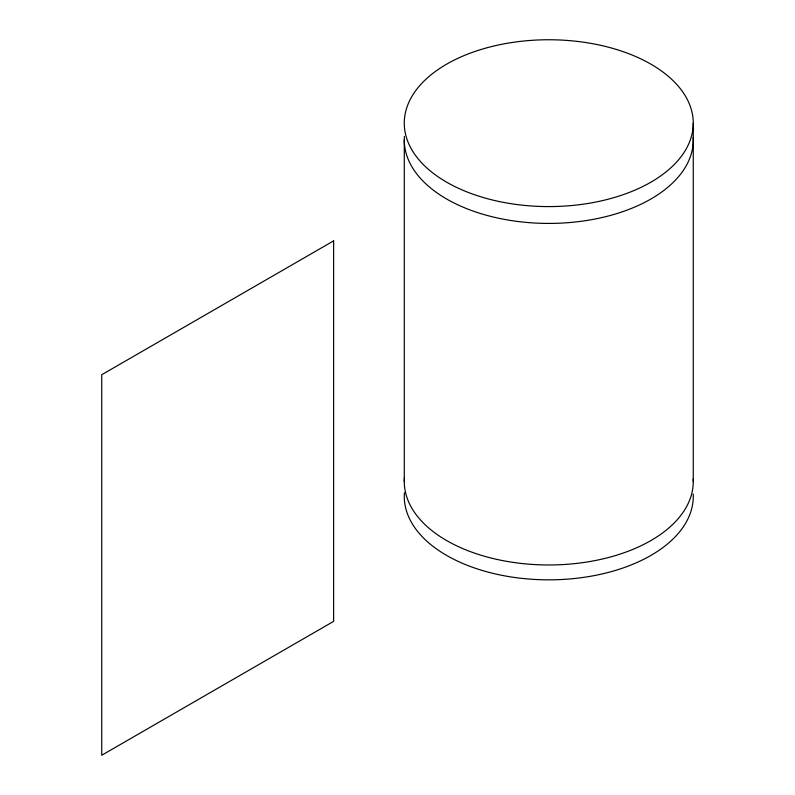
<?xml version="1.0" encoding="UTF-8"?>
<svg xmlns="http://www.w3.org/2000/svg" width="795" height="795" viewBox="0 0 795 795"><rect width="100%" height="100%" fill="white"/><g stroke="black" fill="none" stroke-linecap="round" stroke-linejoin="round"><path stroke-width="1.19" d="M693.26 123.165A144.491 83.415 0 0 1 476.523 195.411A144.491 83.415 0 0 1 476.523 50.93A144.491 83.415 0 0 1 693.26 123.165L693.26 481.551M404.287 140L404.287 481.551M693.2 479.137A144.491 83.415 0 0 1 547.725 564.967A144.491 83.415 0 0 1 404.416 477.934M693.2 137.585A144.491 83.415 0 0 1 547.725 223.415A144.491 83.415 0 0 1 404.416 136.382M693.2 494.003A144.491 83.415 0 0 1 547.725 579.833A144.491 83.415 0 0 1 404.416 492.801M333.622 240.865L101.74 374.733L101.74 755.25L333.622 621.372L333.622 240.865"/></g></svg>
